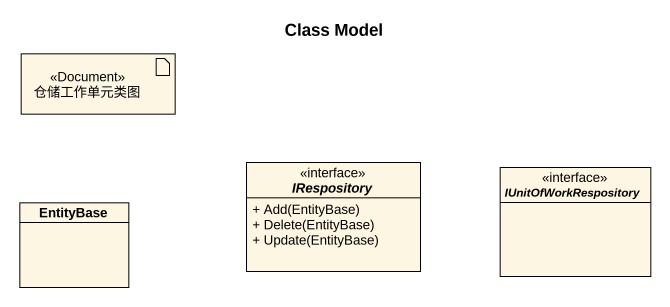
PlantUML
@startuml
title Class Model
allowmixing
hide circle
hide empty members
skinparam classAttributeIconSize 0
artifact 仓储工作单元类图 <<Document>>
interface IRespository {
  + Add(EntityBase)
  + Delete(EntityBase)
  + Update(EntityBase)
}
interface IUnitOfWorkRespository
class EntityBase
@enduml
